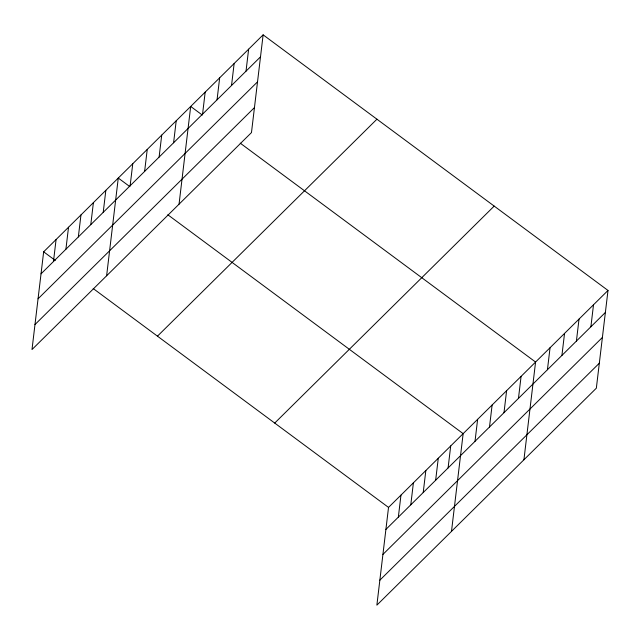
<?xml version="1.0" encoding="UTF-8"?>
<svg xmlns="http://www.w3.org/2000/svg" width="640" height="640" viewBox="0 0 640 640"><rect width="100%" height="100%" fill="white"/><g stroke="black" fill="none" stroke-linecap="round" stroke-linejoin="round"><path stroke-width="0.96" d="M263.128 34.848L43.656 251.816L32 349.552L251.472 132.584L263.128 34.848L608 290.448L596.344 388.184L376.872 605.152L388.528 507.416L608 290.448M53.464 261.536L56.088 239.52M65.904 249.24L68.528 227.224M78.336 236.944L80.968 214.936M90.776 224.648L93.4 202.64M103.216 212.352L105.84 190.344M106.616 275.784L118.272 178.048L129.888 186.656M130.136 185.736L132.76 163.728M144.616 171.416L147.248 149.408M159.104 157.096L161.728 135.088M173.592 142.776L176.216 120.768M179.048 204.184L190.696 106.448L202.312 115.056M202.56 114.136L205.184 92.128M217.048 99.816L219.672 77.808M231.528 85.496L234.152 63.488M246.016 71.176L248.64 49.168M398.344 517.136L400.968 495.12M410.776 504.84L413.4 482.824M423.216 492.544L425.84 470.528M435.648 480.248L438.28 458.232M448.088 467.952L450.712 445.936M451.496 531.384L463.152 433.648L167.824 214.768M475.008 441.336L477.632 419.328M489.496 427.016L492.12 405.008M503.984 412.696L506.608 390.688M518.464 398.376L521.088 376.368M523.92 459.784L535.576 362.048L240.248 143.168M547.432 369.736L550.056 347.728M561.92 355.416L564.544 333.408M576.408 341.096L579.032 319.088M590.888 326.776L593.512 304.768M41.032 273.832L260.496 56.856M38.048 298.816L257.52 81.848M34.976 324.568L254.448 107.592M157.464 336.168L376.936 119.192M274.72 423.064L494.192 206.096M385.904 529.424L605.376 312.456M382.928 554.416L602.392 337.448M379.856 580.168L599.328 363.192M43.656 251.816L55.264 260.424M93.208 288.544L388.528 507.416"/></g></svg>
